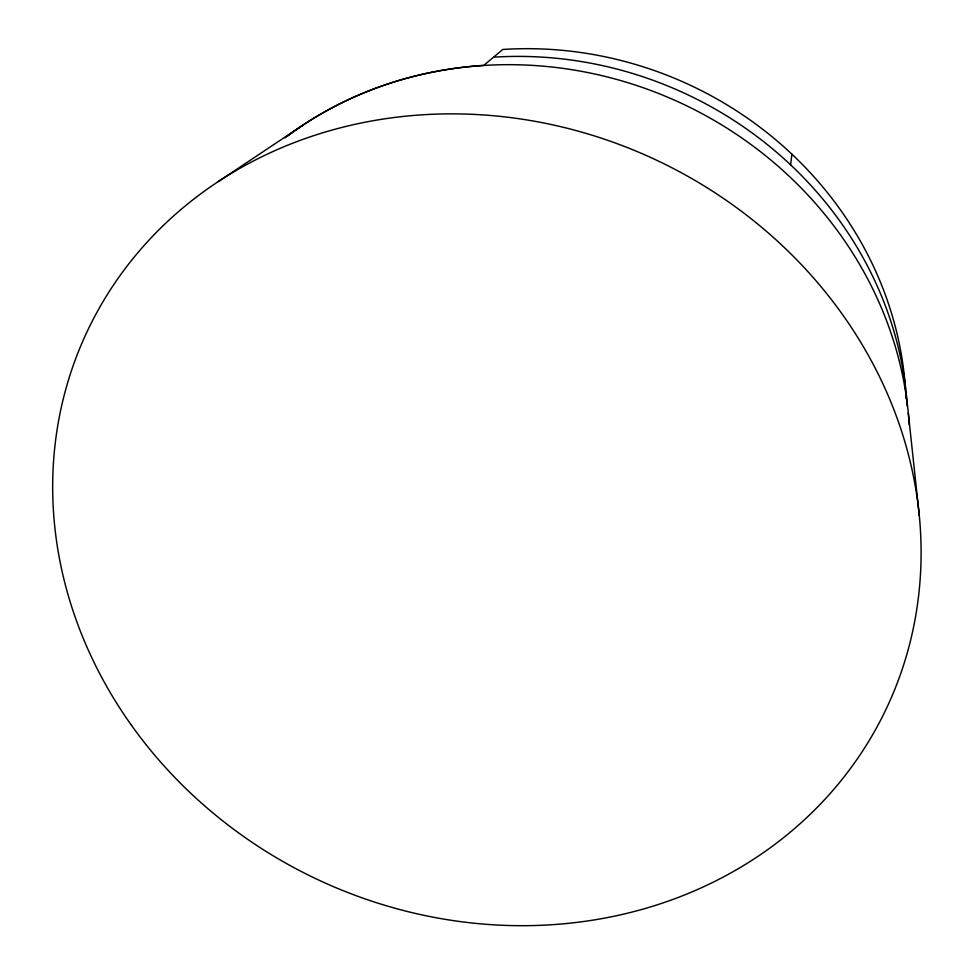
<?xml version="1.0" encoding="UTF-8"?>
<svg xmlns="http://www.w3.org/2000/svg" width="974" height="974" viewBox="0 0 974 974"><rect width="100%" height="100%" fill="white"/><g stroke="black" fill="none" stroke-linecap="round" stroke-linejoin="round"><path stroke-width="1.46" d="M790.596 164.837L791.899 154.196M218.432 181.456L303.815 124.562M908.292 412.988L919.31 515.757M493.587 57.186A373.59 347.109 25.1 0 1 907.293 406.195M905.54 389.722A364.3 339.926 25.1 0 0 502.791 49.467L483.774 65.392A383.464 354.646 25.1 0 0 284.992 137.858M905.869 395.651A364.3 339.926 25.1 0 1 906.003 398.622M287.756 135.776A383.549 354.706 25.1 0 1 680.899 103.074A383.549 354.706 25.1 0 1 909.253 424.956M131.551 725.411A441.843 397.599 25.1 0 0 880.679 720.042A441.843 397.599 25.1 0 0 448.43 113.873A441.843 397.599 25.1 0 0 131.551 725.411"/></g></svg>
